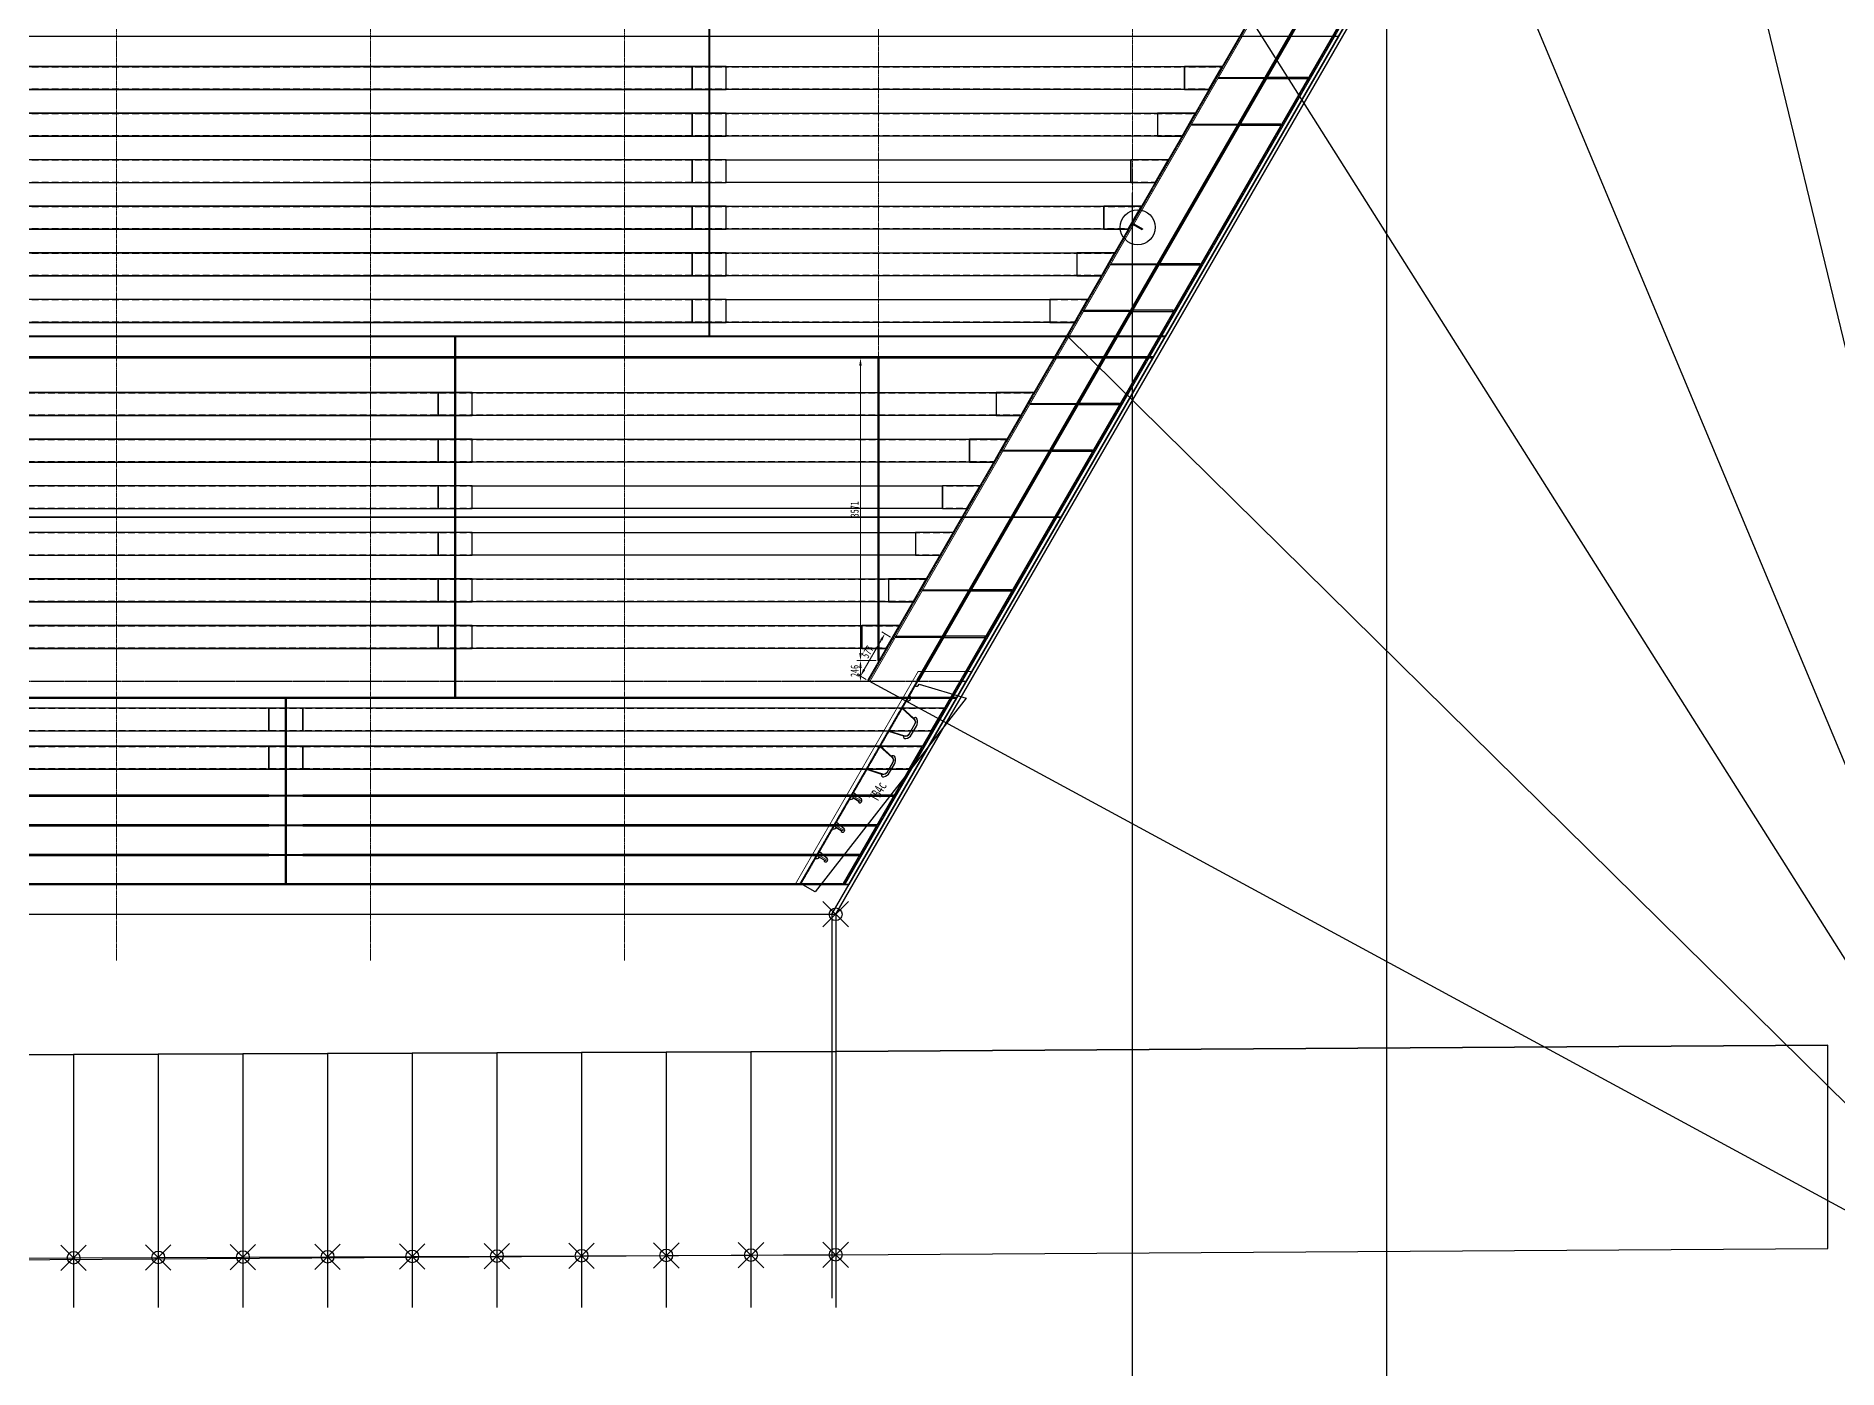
# Model space of a CAD drawing. Extents: x -158665 to 747974, y -1078007 to -307893.
# Drawn here: x 221433 to 242712, y -490509 to -474768 of the extents above; entities that cross this region are included whole.
import ezdxf

# ---------------------------------------------------------------- set-up
doc = ezdxf.new("R2010")
doc.units = 0
doc.header["$LTSCALE"] = 0.02
doc.header["$MEASUREMENT"] = 0
doc.header["$PDMODE"] = 35
doc.header["$PDSIZE"] = 150
for name, pattern in [('CENTER', [2, 1.25, -0.25, 0.25, -0.25]), ('DASHED', [19.05, 12.7, -6.35]), ('DASHED2', [9.525, 6.35, -3.175]), ('PHANTOM', [63.5, 31.75, -6.35, 6.35, -6.35, 6.35, -6.35])]:
    doc.linetypes.add(name, pattern=pattern)
doc.layers.get('0').update_dxf_attribs({"linetype": 'CONTINUOUS'})
doc.layers.get('Defpoints').update_dxf_attribs({"linetype": 'CONTINUOUS'})
for name, color, linetype in [('1', 1, 'CONTINUOUS'), ('横隔板', 7, 'CONTINUOUS'), ('横隔板开孔', 7, 'CONTINUOUS')]:
    doc.layers.add(name, color=color, linetype=linetype)
for name, color, linetype, lineweight in [('1图框轮廓', 7, 'CONTINUOUS', 35), ('3中心线层', 1, 'CENTER', 13), ('4虚线层', 3, 'DASHED', 15), ('标注层', 3, 'CONTINUOUS', 13)]:
    doc.layers.add(name, color=color, linetype=linetype, lineweight=lineweight)
doc.styles.add('仿宋', font='仿宋_GB2312_1.ttf', dxfattribs={"width": 0.7})
doc.dimstyles.new('样式-35', dxfattribs={"dimscale": 35, "dimtxt": 2.7, "dimasz": 2.5, "dimexe": 1.25, "dimexo": 0.625, "dimtad": 1, "dimdec": 0, "dimdsep": 46, "dimtxsty": '仿宋', "dimcen": 2.5, "dimclrd": 3, "dimclre": 3, "dimclrt": 4, "dimazin": 0, "dimtfac": 1, "dimtdec": 0, "dimtmove": 0, "dimatfit": 3, "dimfxl": 1.25, "dimlwd": 13, "dimlwe": 13, "dimarcsym": 0})

# ---------------------------------------------------------------- blocks, each defined once
blk = doc.blocks.new('*D71')
at = {"color": 3, "lineweight": 13, "ltscale": 3}
for p, q in [((231354, -482143), (231125, -482143)), ((231361, -482389), (231125, -482389))]:
    blk.add_line(p, q, dxfattribs=at)
at = {"color": 3, "linetype": 'ByBlock', "lineweight": 13, "ltscale": 3}
blk.add_line((231169, -482230), (231169, -482301), dxfattribs=at)
at = {"color": 3, "ltscale": 3}
for points in [[(231154, -482230), (231183, -482230), (231169, -482143)], [(231154, -482301), (231183, -482301), (231169, -482389)]]:
    blk.add_solid(points, dxfattribs=at)
at = {"layer": 'Defpoints', "color": 0, "ltscale": 3}
for p in [(231376, -482143), (231169, -482389), (231383, -482389)]:
    blk.add_point(p, dxfattribs=at)
at = {"color": 4, "ltscale": 3, "insert": (231100, -482266), "char_height": 94.5, "attachment_point": 5, "rotation": 90, "style": '仿宋'}
blk.add_mtext('246', dxfattribs=at)
blk = doc.blocks.new('*D72')
at = {"color": 3, "lineweight": 13, "ltscale": 3}
for p, q in [((231354, -478572), (231125, -478572)), ((231354, -482143), (231125, -482143))]:
    blk.add_line(p, q, dxfattribs=at)
at = {"color": 3, "linetype": 'ByBlock', "lineweight": 13, "ltscale": 3}
blk.add_line((231169, -482055), (231169, -478659), dxfattribs=at)
at = {"color": 3, "ltscale": 3}
for points in [[(231154, -478659), (231183, -478659), (231169, -478572)], [(231154, -482055), (231183, -482055), (231169, -482143)]]:
    blk.add_solid(points, dxfattribs=at)
at = {"layer": 'Defpoints', "color": 0, "ltscale": 3}
for p in [(231169, -478572), (231376, -478572), (231376, -482143)]:
    blk.add_point(p, dxfattribs=at)
at = {"color": 4, "ltscale": 3, "insert": (231100, -480357), "char_height": 94.5, "attachment_point": 5, "rotation": 90, "style": '仿宋'}
blk.add_mtext('3571', dxfattribs=at)
blk = doc.blocks.new('*D180')
at = {"color": 3, "linetype": 'ByBlock', "lineweight": 13, "ltscale": 3}
blk.add_line((231414, -481902), (231212, -482250), dxfattribs=at)
at = {"color": 3, "lineweight": 13, "ltscale": 3}
for p, q in [((231525, -481865), (231420, -481804)), ((231236, -482365), (231131, -482304))]:
    blk.add_line(p, q, dxfattribs=at)
at = {"color": 3, "ltscale": 3}
for points in [[(231401, -481894), (231426, -481909), (231457, -481826)], [(231200, -482243), (231225, -482257), (231169, -482326)]]:
    blk.add_solid(points, dxfattribs=at)
at = {"layer": 'Defpoints', "color": 0, "ltscale": 3}
for p in [(231544, -481876), (231169, -482326), (231255, -482376)]:
    blk.add_point(p, dxfattribs=at)
at = {"color": 4, "ltscale": 3, "insert": (231253, -482041), "char_height": 94.5, "attachment_point": 5, "rotation": 59.9998, "style": '仿宋'}
blk.add_mtext('577', dxfattribs=at)

msp = doc.modelspace()

# ---------------------------------------------------------------- linework, layer by layer
at = {"color": 6, "ltscale": 3}
for p, q in [((230829.7, -485138.8), (242651.6, -464662.6)), ((134875.9, -485139), (230875.9, -485138.8))]:
    msp.add_line(p, q, dxfattribs=at)
at = {"color": 7, "ltscale": 3}
for p, q in [((230875.9, -485138.8), (242697.8, -464662.6)), ((237382.8, -497015.4), (237382.8, -471108.3)), ((234382.8, -502211.5), (234382.8, -476619.8)), ((234394.1, -476991.1), (234382.8, -476984.6))]:
    msp.add_line(p, q, dxfattribs=at)
at = {"color": 200, "ltscale": 10}
for p, q in [((236819.7, -474771.8), (144435.5, -474771.8)), ((234625.8, -478555.8), (140954.1, -478555.8)), ((234625.8, -478571.8), (140954.1, -478571.8))]:
    msp.add_line(p, q, dxfattribs=at)
at = {"color": 1, "ltscale": 3}
for p, q in [((233598.7, -478313.8), (233628.7, -478313.8)), ((233598.7, -478316.8), (233628.7, -478316.8)), ((230875.9, -489160.6), (134875.9, -489784.6))]:
    msp.add_line(p, q, dxfattribs=at)
at = {"color": 7, "linetype": 'PHANTOM', "ltscale": 10}
for p, q in [((234625.8, -478563.8), (140954.1, -478563.8)), ((232417.4, -482388.8), (137449.8, -482388.8))]:
    msp.add_line(p, q, dxfattribs=at)
at = {"color": 2}
for points in [[(215833.1, -475398.8), (229183.1, -475398.8), (229183.1, -475128.8), (215833.1, -475128.8)], [(229183.1, -475398.8), (229583.1, -475398.8), (229583.1, -475128.8), (229183.1, -475128.8)], [(234992.6, -475398.8), (229583.1, -475398.8), (229583.1, -475128.8), (234992.6, -475128.8)], [(234994.6, -475398.8), (235283.4, -475398.8), (235439.3, -475128.8), (234994.6, -475128.8)], [(215833.1, -475948.8), (229183.1, -475948.8), (229183.1, -475678.8), (215833.1, -475678.8)], [(229183.1, -475948.8), (229583.1, -475948.8), (229583.1, -475678.8), (229183.1, -475678.8)], [(234675.1, -475948.8), (229583.1, -475948.8), (229583.1, -475678.8), (234675.1, -475678.8)], [(234677.1, -475948.8), (234965.8, -475948.8), (235121.7, -475678.8), (234677.1, -475678.8)], [(215833.1, -476498.8), (229183.1, -476498.8), (229183.1, -476228.8), (215833.1, -476228.8)], [(229183.1, -476498.8), (229583.1, -476498.8), (229583.1, -476228.8), (229183.1, -476228.8)], [(234357.6, -476498.8), (229583.1, -476498.8), (229583.1, -476228.8), (234357.6, -476228.8)], [(234359.6, -476498.8), (234648.3, -476498.8), (234804.2, -476228.8), (234359.6, -476228.8)], [(215833.1, -477048.8), (229183.1, -477048.8), (229183.1, -476778.8), (215833.1, -476778.8)], [(229183.1, -477048.8), (229583.1, -477048.8), (229583.1, -476778.8), (229183.1, -476778.8)], [(234040, -477048.8), (229583.1, -477048.8), (229583.1, -476778.8), (234040, -476778.8)], [(234042, -477048.8), (234330.8, -477048.8), (234486.6, -476778.8), (234042, -476778.8)], [(215833.1, -477598.8), (229183.1, -477598.8), (229183.1, -477328.8), (215833.1, -477328.8)], [(229183.1, -477598.8), (229583.1, -477598.8), (229583.1, -477328.8), (229183.1, -477328.8)], [(233722.5, -477598.8), (229583.1, -477598.8), (229583.1, -477328.8), (233722.5, -477328.8)], [(233724.5, -477598.8), (234013.2, -477598.8), (234169.1, -477328.8), (233724.5, -477328.8)], [(215833.1, -478148.8), (229183.1, -478148.8), (229183.1, -477878.8), (215833.1, -477878.8)], [(229183.1, -478148.8), (229583.1, -478148.8), (229583.1, -477878.8), (229183.1, -477878.8)], [(233404.9, -478148.8), (229583.1, -478148.8), (229583.1, -477878.8), (233404.9, -477878.8)], [(233406.9, -478148.8), (233695.7, -478148.8), (233851.5, -477878.8), (233406.9, -477878.8)], [(212833.1, -479248.8), (226183.2, -479248.8), (226183.2, -478978.8), (212833.1, -478978.8)], [(226183, -479248.8), (226583, -479248.8), (226583, -478978.8), (226183, -478978.8)], [(232769.9, -479248.8), (226583, -479248.8), (226583, -478978.8), (232769.9, -478978.8)], [(232771.9, -479248.8), (233060.6, -479248.8), (233216.5, -478978.8), (232771.9, -478978.8)], [(212833.1, -479798.8), (226183.1, -479798.8), (226183.1, -479528.8), (212833.1, -479528.8)], [(226183.1, -479798.8), (226583.1, -479798.8), (226583.1, -479528.8), (226183.1, -479528.8)], [(232452.4, -479798.8), (226583.1, -479798.8), (226583.1, -479528.8), (232452.4, -479528.8)], [(232454.4, -479798.8), (232743.1, -479798.8), (232899, -479528.8), (232454.4, -479528.8)], [(212833.1, -480348.8), (226183.1, -480348.8), (226183.1, -480078.8), (212833.1, -480078.8)], [(226183.1, -480348.8), (226583.1, -480348.8), (226583.1, -480078.8), (226183.1, -480078.8)], [(232134.8, -480348.8), (226583, -480348.8), (226583, -480078.8), (232134.8, -480078.8)], [(232136.8, -480348.8), (232425.5, -480348.8), (232581.4, -480078.8), (232136.8, -480078.8)], [(212833.1, -480898.8), (226183.1, -480898.8), (226183.1, -480628.8), (212833.1, -480628.8)], [(226183.1, -480898.8), (226583.1, -480898.8), (226583.1, -480628.8), (226183.1, -480628.8)], [(231817.2, -480898.8), (226583.1, -480898.8), (226583.1, -480628.8), (231817.2, -480628.8)], [(231819.2, -480898.8), (232108, -480898.8), (232263.8, -480628.8), (231819.2, -480628.8)], [(212833.1, -481448.8), (226183.1, -481448.8), (226183.1, -481178.8), (212833.1, -481178.8)], [(226183.1, -481448.8), (226583.1, -481448.8), (226583.1, -481178.8), (226183.1, -481178.8)], [(231499.7, -481448.8), (226583, -481448.8), (226583, -481178.8), (231499.7, -481178.8)], [(231501.7, -481448.8), (231790.4, -481448.8), (231946.3, -481178.8), (231501.7, -481178.8)], [(212833.1, -481998.8), (226183.1, -481998.8), (226183.1, -481728.8), (212833.1, -481728.8)], [(226183.1, -481998.8), (226583.1, -481998.8), (226583.1, -481728.8), (226183.1, -481728.8)], [(231182.1, -481998.8), (226583.1, -481998.8), (226583.1, -481728.8), (231182.1, -481728.8)], [(231184.1, -481998.8), (231472.9, -481998.8), (231628.7, -481728.8), (231184.1, -481728.8)], [(231184.1, -481998.8), (231472.9, -481998.8), (231628.7, -481728.8), (231184.1, -481728.8)], [(209833.1, -482973.8), (224183.1, -482973.8), (224183.1, -482703.8), (209833.1, -482703.8)], [(224183.1, -482973.8), (224583.1, -482973.8), (224583.1, -482703.8), (224183.1, -482703.8)], [(224583.1, -482973.8), (232003.4, -482973.8), (232159.3, -482703.8), (224583.1, -482703.8)], [(209833.1, -483423.8), (224183.1, -483423.8), (224183.1, -483153.8), (209833.1, -483153.8)], [(224183.1, -483423.8), (224583.1, -483423.8), (224583.1, -483153.8), (224183.1, -483153.8)], [(224583.1, -483423.8), (231743.6, -483423.8), (231899.5, -483153.8), (224583.1, -483153.8)]]:
    msp.add_lwpolyline(points, close=True, dxfattribs=at)
at = {"color": 1, "ltscale": 3}
msp.add_lwpolyline([(234495, -477056.3), (234391.1, -476996.3), (234397.1, -476985.9), (234501, -477045.9)], close=True, dxfattribs=at)
at = {"color": 2}
msp.add_lwpolyline([(231445.1, -483514.9, 0.2157414), (231512.1, -483466.8), (231570.5, -483365.8, 0.2157414), (231578.6, -483283.7, 0.5717692), (231536.4, -483274.7), (231400.1, -483150.8), (231500.6, -482976.8), (231676, -483032.9, 0.5717692), (231704.9, -483064.9, 0.2157414), (231771.9, -483016.8), (231830.3, -482915.8, 0.2157414), (231838.4, -482833.7, 0.5717692), (231796.2, -482824.7), (231659.9, -482700.8), (231710, -482614.1, 1), (231745, -482553.5), (231809.3, -482442.1, 0.4851761), (231860.4, -482421.7), (232418.6, -482586.8), (230635.1, -484875.8), (230461.9, -484775.8), (230633.8, -484478.1, 0.4142136), (230681.6, -484465.3), (230738.7, -484498.2, 0.858182), (230775.5, -484512.6), (230779.9, -484505, 0.3650118), (230775.4, -484479.6), (230679.2, -484399.5), (230835.9, -484128.1, 0.4142136), (230883.7, -484115.3), (230940.8, -484148.2, 0.858182), (230977.6, -484162.6), (230982, -484155, 0.3650118), (230977.5, -484129.6), (230881.3, -484049.5), (231037.9, -483778.1, 0.4142136), (231085.8, -483765.3), (231142.8, -483798.2, 0.858182), (231179.7, -483812.6), (231184.1, -483805, 0.3650118), (231179.6, -483779.6), (231083.3, -483699.5), (231240.8, -483426.8), (231416.2, -483482.9, 0.5717692)], format="xyb", close=True, dxfattribs=at)
for points in [[(224583.1, -483744.8), (224183.1, -483744.8), (224183.1, -483732.8), (224583.1, -483732.8)], [(224583.1, -484094.8), (224183.1, -484094.8), (224183.1, -484082.8), (224583.1, -484082.8)], [(224583.1, -484444.8), (224183.1, -484444.8), (224183.1, -484432.8), (224583.1, -484432.8)]]:
    msp.add_lwpolyline(points, close=True)
at = {"color": 7, "ltscale": 3}
msp.add_lwpolyline([(220875.9, -489200.8), (221875.9, -489196.2), (222875.9, -489191.9), (223875.9, -489187.7), (224875.9, -489183.6), (225875.9, -489179.6), (226875.9, -489175.7), (227875.9, -489171.9), (228875.9, -489168.2), (229875.9, -489164.5), (230875.9, -489160.6), (242592.1, -489084.5), (242592.1, -486684.5), (230875.9, -486760.6), (229875.9, -486764.5), (228875.9, -486768.2), (227875.9, -486771.9), (226875.9, -486775.7), (225875.9, -486779.6), (224875.9, -486783.6), (223875.9, -486787.7), (222875.9, -486791.9), (221875.9, -486796.2), (220875.9, -486800.8)], dxfattribs=at)
msp.add_circle((234443, -477026.3), 206.6, dxfattribs=at)
at = {"color": 6, "ltscale": 3}
msp.add_point((230875.9, -485138.8), dxfattribs=at)
at = {"layer": '1', "color": 3}
msp.add_line((230829.7, -485138.8), (230829.7, -489671.2), dxfattribs=at)
at = {"layer": '1', "color": 8}
for p, q in [((230875.9, -485138.8), (230875.9, -489783.4)), ((221875.9, -486796.2), (221875.9, -489783.4)), ((222875.9, -486791.9), (222875.9, -489783.4)), ((223875.9, -486787.7), (223875.9, -489783.4)), ((224875.9, -486783.6), (224875.9, -489783.4)), ((225875.9, -486779.6), (225875.9, -489783.4)), ((226875.9, -486775.7), (226875.9, -489783.4)), ((227875.9, -486771.9), (227875.9, -489783.4)), ((228875.9, -486768.2), (228875.9, -489783.4)), ((229875.9, -486764.5), (229875.9, -489783.4))]:
    msp.add_line(p, q, dxfattribs=at)
at = {"layer": '1'}
for p, q in [((230875.9, -486760.6), (242592.1, -486684.5)), ((230875.9, -489160.6), (242592.1, -489084.5))]:
    msp.add_line(p, q, dxfattribs=at)
at = {"layer": '1', "color": 4}
for points in [[(235934.6, -475256.8), (235934.6, -475270.8), (235395.4, -475270.8), (235395.4, -475256.8)], [(235972.6, -475256.8), (235972.6, -475270.8), (236450.7, -475270.8), (236450.7, -475256.8)], [(235617.1, -475806.8), (235617.1, -475820.8), (235077.8, -475820.8), (235077.8, -475806.8)], [(235655.1, -475806.8), (235655.1, -475820.8), (236133.1, -475820.8), (236133.1, -475806.8)], [(234664.5, -477456.8), (234664.5, -477470.8), (234125.2, -477470.8), (234125.2, -477456.8)], [(234702.5, -477456.8), (234702.5, -477470.8), (235180.5, -477470.8), (235180.5, -477456.8)], [(234346.9, -478006.8), (234346.9, -478020.8), (233807.7, -478020.8), (233807.7, -478006.8)], [(234384.9, -478006.8), (234384.9, -478020.8), (234863, -478020.8), (234863, -478006.8)], [(233711.8, -479106.8), (233711.8, -479120.8), (233172.6, -479120.8), (233172.6, -479106.8)], [(233749.8, -479106.8), (233749.8, -479120.8), (234227.9, -479120.8), (234227.9, -479106.8)], [(233394.3, -479656.8), (233394.3, -479670.8), (232855, -479670.8), (232855, -479656.8)], [(233432.3, -479656.8), (233432.3, -479670.8), (233910.3, -479670.8), (233910.3, -479656.8)], [(232441.7, -481306.8), (232441.7, -481320.8), (231902.4, -481320.8), (231902.4, -481306.8)], [(232479.7, -481306.8), (232479.7, -481320.8), (232957.7, -481320.8), (232957.7, -481306.8)], [(232124.1, -481856.8), (232124.1, -481870.8), (231584.9, -481870.8), (231584.9, -481856.8)], [(232162.1, -481856.8), (232162.1, -481870.8), (232640.2, -481870.8), (232640.2, -481856.8)], [(209833.1, -483732.8), (209833.1, -483744.8), (224183.1, -483744.8), (224183.1, -483732.8)], [(224583.1, -483732.8), (224583.1, -483744.8), (231558.3, -483744.8), (231558.3, -483732.8)], [(224183.1, -484094.8), (224183.1, -484082.8), (209833.1, -484082.8), (209833.1, -484094.8)], [(231356.2, -484094.8), (231356.2, -484082.8), (224583.1, -484082.8), (224583.1, -484094.8)], [(209833.1, -484432.8), (209833.1, -484444.8), (224183.1, -484444.8), (224183.1, -484432.8)], [(224583.1, -484432.8), (224583.1, -484444.8), (231154.2, -484444.8), (231154.2, -484432.8)], [(209633.1, -484778.8), (209633.1, -484788.8), (224383.1, -484788.8), (224383.1, -484778.8)], [(224383.1, -484778.8), (224383.1, -484788.8), (230955.6, -484788.8), (230955.6, -484778.8)]]:
    msp.add_lwpolyline(points, close=True, dxfattribs=at)
at = {"layer": '1', "color": 181}
for points in [[(220875.9, -486800.8), (221875.9, -486796.2), (222875.9, -486791.9), (223875.9, -486787.7), (224875.9, -486783.6), (225875.9, -486779.6), (226875.9, -486775.7), (227875.9, -486771.9), (228875.9, -486768.2), (229875.9, -486764.5), (230875.9, -486760.6)], [(220875.9, -489200.8), (221875.9, -489196.2), (222875.9, -489191.9), (223875.9, -489187.7), (224875.9, -489183.6), (225875.9, -489179.6), (226875.9, -489175.7), (227875.9, -489171.9), (228875.9, -489168.2), (229875.9, -489164.5), (230875.9, -489160.6)]]:
    msp.add_lwpolyline(points, dxfattribs=at)
at = {"layer": '1', "color": 25}
for p in [(221875.9, -489196.2), (222875.9, -489191.9), (223875.9, -489187.7), (224875.9, -489183.6), (225875.9, -489179.6), (226875.9, -489175.7), (227875.9, -489171.9), (228875.9, -489168.2), (229875.9, -489164.5), (230875.9, -489160.6)]:
    msp.add_point(p, dxfattribs=at)
at = {"layer": '1图框轮廓', "color": 1}
for points in [[(229380.1, -478310.8), (215636.1, -478310.8), (215636.1, -474566.8), (229380.1, -474566.8)], [(234771.9, -478310.8), (229386.1, -478310.8), (229386.1, -474566.8), (236933.5, -474566.8)], [(212636.1, -478316.8), (226380.1, -478316.8), (226380.1, -480448.8), (212636.1, -480448.8)], [(234768.4, -478316.8), (226386.1, -478316.8), (226386.1, -480448.8), (233537.5, -480448.8)], [(212636.1, -482580.8), (226380.1, -482580.8), (226380.1, -480448.8), (212636.1, -480448.8)], [(226386.1, -482580.8), (232306.6, -482580.8), (233537.5, -480448.8), (226386.1, -480448.8)], [(224380.1, -484788.8), (209636.1, -484788.8), (209636.1, -482586.8), (224380.1, -482586.8)], [(224386.1, -484788.8), (231031.8, -484788.8), (232303.1, -482586.8), (224386.1, -482586.8)]]:
    msp.add_lwpolyline(points, close=True, dxfattribs=at)
at = {"layer": '3中心线层', "color": 8, "linetype": 'CENTER', "ltscale": 10}
for p, q in [((231382.8, -482180.7), (231382.8, -463923.3)), ((234382.8, -476984.6), (234382.8, -463923.3))]:
    msp.add_line(p, q, dxfattribs=at)
for points in [[(222382.8, -463923.3), (222382.8, -485685.6)], [(225382.8, -463923.3), (225382.8, -485685.6)], [(228382.8, -463923.3), (228382.8, -485685.6)]]:
    msp.add_lwpolyline(points, dxfattribs=at)
at = {"layer": '3中心线层', "color": 1, "linetype": 'CENTER', "ltscale": 10}
for points in [[(230456.7, -484772.8), (242017.6, -464748.8)], [(230461.9, -484775.8), (242022.8, -464751.8)], [(230467.1, -484778.8), (242028, -464754.8)], [(230970.6, -484788.8), (242546.5, -464738.8)], [(231262.7, -482388.8), (240067.3, -467138.8)]]:
    msp.add_lwpolyline(points, dxfattribs=at)
at = {"layer": '3中心线层', "color": 181, "linetype": 'ByBlock', "ltscale": 10}
for points in [[(242531.4, -464738.8), (242554, -464751.8), (230985.6, -484788.8), (230963.1, -484775.8), (242531.4, -464738.8)], [(240629.6, -467138.8), (240652.2, -467151.8), (231855.1, -482388.8), (231832.6, -482375.8), (240629.6, -467138.8)]]:
    msp.add_lwpolyline(points, dxfattribs=at)
msp.add_lwpolyline([(231277.7, -482388.8), (240074.8, -467151.8), (240052.3, -467138.8), (231255.2, -482375.8)], close=True, dxfattribs=at)
at = {"layer": '3中心线层', "color": 7, "linetype": 'ByBlock', "ltscale": 10}
for points in [[(233490.7, -478555.8), (233468.2, -478542.8), (235645.4, -474771.8), (235667.9, -474784.8), (233490.7, -478555.8)], [(234068.1, -478555.8), (234045.5, -478542.8), (236222.7, -474771.8), (236245.2, -474784.8), (234068.1, -478555.8)], [(234584.2, -478555.8), (234561.7, -478542.8), (236738.9, -474771.8), (236761.4, -474784.8), (234584.2, -478555.8)], [(231566.4, -481888.8), (231543.9, -481875.8), (233451.5, -478571.8), (233474, -478584.8), (231277.7, -482388.8)], [(232143.8, -481888.8), (232121.2, -481875.8), (234028.8, -478571.8), (234051.3, -478584.8), (232143.8, -481888.8)], [(232659.9, -481888.8), (232637.4, -481875.8), (234545, -478571.8), (234567.5, -478584.8), (232659.9, -481888.8)]]:
    msp.add_lwpolyline(points, dxfattribs=at)
at = {"layer": '4虚线层', "color": 4, "linetype": 'DASHED2', "ltscale": 20}
for p, q in [((229183.1, -475134.9), (215833.1, -475134.9)), ((229583.1, -475134.9), (229183.1, -475134.9)), ((229583.1, -475134.9), (234992.6, -475134.9)), ((235435.7, -475134.9), (234994.6, -475134.9)), ((229183.1, -475392.6), (215833.1, -475392.6)), ((229583.1, -475392.6), (229183.1, -475392.6)), ((229583.1, -475392.6), (234992.6, -475392.6)), ((235286.9, -475392.6), (234994.6, -475392.6)), ((229183.1, -475684.9), (215833.1, -475684.9)), ((229583.1, -475684.9), (229183.1, -475684.9)), ((229583.1, -475684.9), (234675.1, -475684.9)), ((235118.2, -475684.9), (234677.1, -475684.9)), ((229183.1, -475942.6), (215833.1, -475942.6)), ((229583.1, -475942.6), (229183.1, -475942.6)), ((229583.1, -475942.6), (234675.1, -475942.6)), ((234969.4, -475942.6), (234677.1, -475942.6)), ((229183.1, -476234.9), (215833.1, -476234.9)), ((229583.1, -476234.9), (229183.1, -476234.9)), ((229583.1, -476234.9), (234357.6, -476234.9)), ((234800.6, -476234.9), (234359.6, -476234.9)), ((229183.1, -476492.6), (215833.1, -476492.6)), ((229583.1, -476492.6), (229183.1, -476492.6)), ((229583.1, -476492.6), (234357.6, -476492.6)), ((234651.8, -476492.6), (234359.6, -476492.6)), ((229183.1, -476784.9), (215833.1, -476784.9)), ((229583.1, -476784.9), (229183.1, -476784.9)), ((229583.1, -476784.9), (234040, -476784.9)), ((234483.1, -476784.9), (234042, -476784.9)), ((229183.1, -477042.6), (215833.1, -477042.6)), ((229583.1, -477042.6), (229183.1, -477042.6)), ((229583.1, -477042.6), (234040, -477042.6)), ((234334.3, -477042.6), (234042, -477042.6)), ((229183.1, -477334.9), (215833.1, -477334.9)), ((229583.1, -477334.9), (229183.1, -477334.9)), ((229583.1, -477334.9), (233722.5, -477334.9)), ((234165.5, -477334.9), (233724.5, -477334.9)), ((229183.1, -477592.6), (215833.1, -477592.6)), ((229583.1, -477592.6), (229183.1, -477592.6)), ((229583.1, -477592.6), (233722.5, -477592.6)), ((234016.8, -477592.6), (233724.5, -477592.6)), ((229183.1, -477884.9), (215833.1, -477884.9)), ((229583.1, -477884.9), (229183.1, -477884.9)), ((229583.1, -477884.9), (233404.9, -477884.9)), ((233848, -477884.9), (233406.9, -477884.9)), ((229183.1, -478142.6), (215833.1, -478142.6)), ((229583.1, -478142.6), (229183.1, -478142.6)), ((229583.1, -478142.6), (233404.9, -478142.6)), ((233699.2, -478142.6), (233406.9, -478142.6)), ((226183.2, -478984.9), (212833.1, -478984.9)), ((226583, -478984.9), (226183, -478984.9)), ((226583, -478984.9), (232769.9, -478984.9)), ((233212.9, -478984.9), (232771.9, -478984.9)), ((226183.2, -479242.6), (212833.1, -479242.6)), ((226583, -479242.6), (226183, -479242.6)), ((226583, -479242.6), (232769.9, -479242.6)), ((233064.1, -479242.6), (232771.9, -479242.6)), ((226183.1, -479534.9), (212833.1, -479534.9)), ((226583.1, -479534.9), (226183.1, -479534.9)), ((226583.1, -479534.9), (232452.4, -479534.9)), ((232895.4, -479534.9), (232454.4, -479534.9)), ((226183.1, -479792.6), (212833.1, -479792.6)), ((226583.1, -479792.6), (226183.1, -479792.6)), ((226583.1, -479792.6), (232452.4, -479792.6)), ((232746.6, -479792.6), (232454.4, -479792.6)), ((226183.1, -480084.9), (212833.1, -480084.9)), ((226583.1, -480084.9), (226183.1, -480084.9)), ((226583, -480084.9), (232134.8, -480084.9)), ((232577.8, -480084.9), (232136.8, -480084.9)), ((226183.1, -480342.6), (212833.1, -480342.6)), ((226583.1, -480342.6), (226183.1, -480342.6)), ((226583, -480342.6), (232134.8, -480342.6)), ((232429, -480342.6), (232136.8, -480342.6)), ((226183.1, -480634.9), (212833.1, -480634.9)), ((226583.1, -480634.9), (226183.1, -480634.9)), ((226583.1, -480634.9), (231817.2, -480634.9)), ((232260.3, -480634.9), (231819.2, -480634.9)), ((226183.1, -480892.6), (212833.1, -480892.6)), ((226583.1, -480892.6), (226183.1, -480892.6)), ((226583.1, -480892.6), (231817.2, -480892.6)), ((232111.5, -480892.6), (231819.2, -480892.6)), ((226183.1, -481184.9), (212833.1, -481184.9)), ((226583.1, -481184.9), (226183.1, -481184.9)), ((226583, -481184.9), (231499.7, -481184.9)), ((231942.7, -481184.9), (231501.7, -481184.9)), ((226183.1, -481442.6), (212833.1, -481442.6)), ((226583.1, -481442.6), (226183.1, -481442.6)), ((226583, -481442.6), (231499.7, -481442.6)), ((231793.9, -481442.6), (231501.7, -481442.6)), ((226183.1, -481734.9), (212833.1, -481734.9)), ((226583.1, -481734.9), (226183.1, -481734.9)), ((226583.1, -481734.9), (231182.1, -481734.9)), ((231625.2, -481734.9), (231184.1, -481734.9)), ((231625.2, -481734.9), (231184.1, -481734.9)), ((226183.1, -481992.6), (212833.1, -481992.6)), ((226583.1, -481992.6), (226183.1, -481992.6)), ((226583.1, -481992.6), (231182.1, -481992.6)), ((231476.4, -481992.6), (231184.1, -481992.6)), ((224183.1, -482709.9), (209833.1, -482709.9)), ((224583.1, -482709.9), (224183.1, -482709.9)), ((232155.8, -482709.9), (224583.1, -482709.9)), ((224183.1, -482967.6), (209833.1, -482967.6)), ((224583.1, -482967.6), (224183.1, -482967.6)), ((232007, -482967.6), (224583.1, -482967.6)), ((224183.1, -483159.9), (209833.1, -483159.9)), ((224583.1, -483159.9), (224183.1, -483159.9)), ((231896, -483159.9), (224583.1, -483159.9)), ((224183.1, -483417.6), (209833.1, -483417.6)), ((224583.1, -483417.6), (224183.1, -483417.6)), ((231747.2, -483417.6), (224583.1, -483417.6))]:
    msp.add_line(p, q, dxfattribs=at)
at = {"layer": '标注层', "color": 7}
msp.add_line((231179.7, -483812.6), (231184.1, -483805), dxfattribs=at)
at = {"layer": '标注层', "color": 7, "const_width": 10}
msp.add_lwpolyline([(230396.7, -484788.8), (231031.8, -484788.8), (232484.4, -482272.8), (231849.3, -482272.8), (230396.7, -484788.8)], dxfattribs=at)
at = {"layer": '标注层', "color": 7}
for points in [[(231656.9, -482706.1), (231659.9, -482700.8), (231806.7, -482834.1, -0.3528189), (231815.6, -482891.2), (231743.3, -483016.4, -0.3528189), (231689.4, -483037.2), (231500.6, -482976.8), (231503.6, -482971.5), (231691.3, -483031.5, 0.3528189), (231738.1, -483013.4), (231810.4, -482888.2, 0.3528189), (231802.6, -482838.6)], [(231397, -483156.1), (231400.1, -483150.8), (231546.9, -483284.1, -0.3528189), (231555.8, -483341.2), (231483.5, -483466.4, -0.3528189), (231429.6, -483487.2), (231240.8, -483426.8), (231243.8, -483421.5), (231431.5, -483481.5, 0.3528189), (231478.3, -483463.4), (231550.6, -483338.2, 0.3528189), (231542.8, -483288.6)]]:
    msp.add_lwpolyline(points, format="xyb", close=True, dxfattribs=at)
for points in [[(231161.1, -483804.8), (231168, -483792.8), (231064.1, -483732.8), (231057.2, -483744.8)], [(230959, -484154.8), (230966, -484142.8), (230862, -484082.8), (230855.1, -484094.8)], [(230757, -484504.8), (230763.9, -484492.8), (230660, -484432.8), (230653, -484444.8)]]:
    msp.add_lwpolyline(points, close=True, dxfattribs=at)
for centre, radius, start, end in [((231440.1, -483490.4), 25, 162.57547, 281.61384), ((231166.8, -483795), 20, 330, 50.21071)]:
    msp.add_arc(centre, radius, start, end, dxfattribs=at)
at = {"layer": '横隔板', "color": 100, "ltscale": 3}
msp.add_lwpolyline([(231375.8, -482142.6), (231389.8, -482142.6), (231389.8, -478571.8), (231375.8, -478571.8)], close=True, dxfattribs=at)
at = {"layer": '横隔板开孔', "color": 1, "ltscale": 3}
for points in [[(231266.5, -482382.3), (245644.8, -490171.2), (240063.6, -467145.3)], [(237714.6, -471213.8), (245644.8, -490171.2)], [(233615.4, -478313.8), (245644.8, -490171.2), (235780.5, -474563.8)]]:
    msp.add_lwpolyline(points, dxfattribs=at)

# ---------------------------------------------------------------- texts
at = {"layer": '标注层', "color": 4, "style": '仿宋', "width": 0.7}
msp.add_text('TB4c', height=121.5, rotation=60, dxfattribs=at).set_placement((231368.3, -483819.1))

# ---------------------------------------------------------------- dimensions: what is measured, and where the dimension line sits
at = {"color": 7, "ltscale": 3}
for base, p2, picture, middle in [((231168.9, -478571.8), (231375.8, -478571.8), '*D72', (231099.8, -480357.2)), ((231168.9, -482388.8), (231382.8, -482388.8), '*D71', (231099.8, -482265.7))]:
    dim = msp.add_linear_dim(base=base, p1=(231375.8, -482142.6), p2=p2, angle=270, dimstyle='样式-35', dxfattribs=at)
    dim.commit()
    dim.dimension.update_dxf_attribs({"geometry": picture, "text_midpoint": middle})
dim = msp.add_aligned_dim(p1=(231543.9, -481875.8), p2=(231255.2, -482375.8), distance=-99.8, dimstyle='样式-35', dxfattribs=at)
dim.commit()
dim.dimension.update_dxf_attribs({"geometry": '*D180', "text_midpoint": (231253.2, -482041.3)})

doc.saveas('drawing.dxf')
